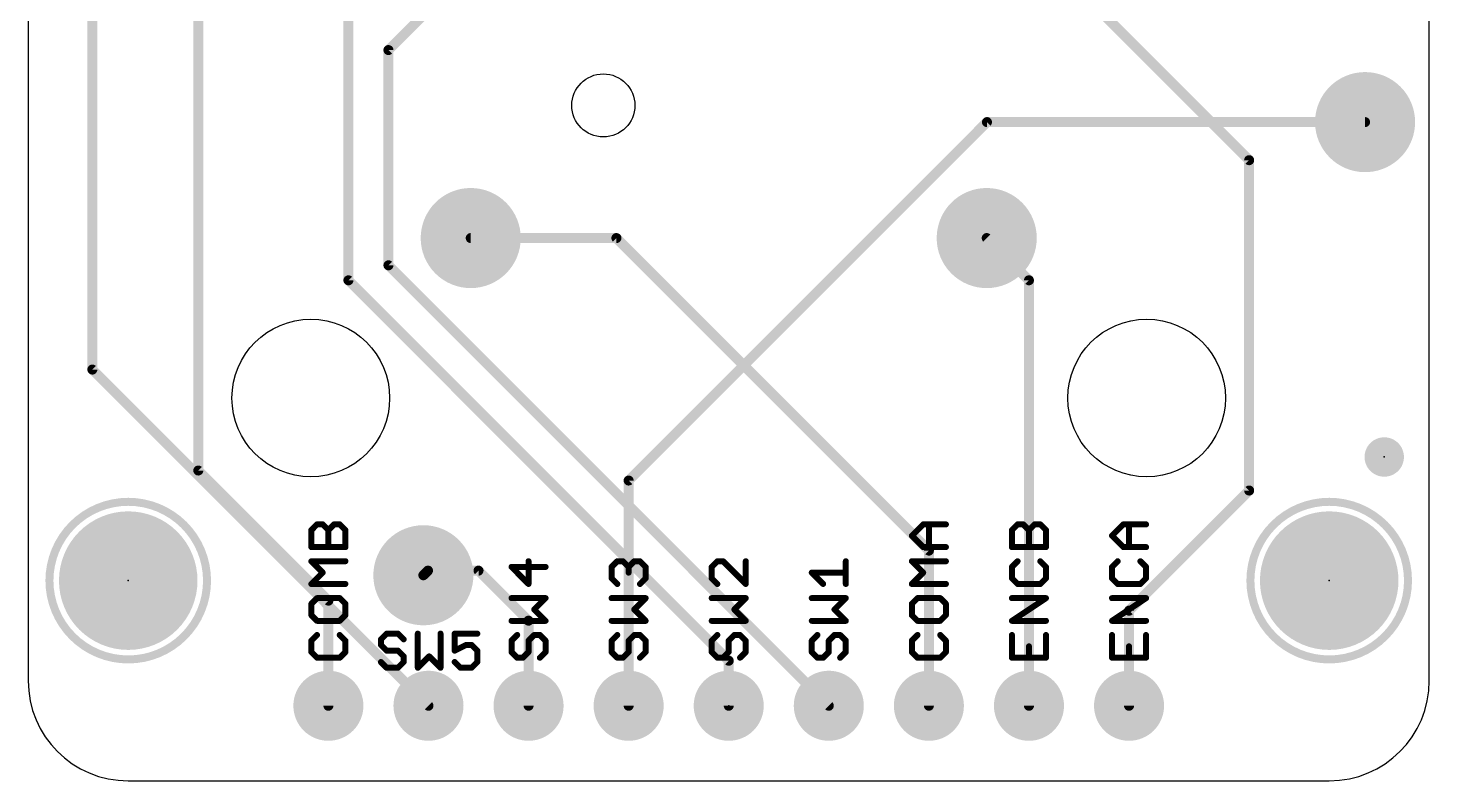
# Model space of a CAD drawing. Extents: x -17.9 to 17.9, y -20.3 to 17.9.
# Drawn here: x -17.78 to 17.95, y -20.32 to -1.22 of the extents above; entities that cross this region are included whole.
import ezdxf

# ---------------------------------------------------------------- set-up
doc = ezdxf.new("R2010")
doc.units = 0
for name, color, linetype in [('1', 12, 'CONTINUOUS'), ('16', 132, 'CONTINUOUS'), ('17', 110, 'CONTINUOUS'), ('20', 53, 'CONTINUOUS'), ('21', 40, 'CONTINUOUS'), ('23', 53, 'CONTINUOUS')]:
    doc.layers.add(name, color=color, linetype=linetype)

# ---------------------------------------------------------------- blocks, each defined once
blk = doc.blocks.new('PIE')
at = {"const_width": 0.5}
blk.add_lwpolyline([(0, -0.25, 1), (0, 0.25, 1), (0, -0.25)], format="xyb", dxfattribs=at)
blk = doc.blocks.new('ROUNDP')
at = {"const_width": 0.5}
blk.add_lwpolyline([(0, -0.25, 1), (0, 0.25, 1), (0, -0.25)], format="xyb", dxfattribs=at)

msp = doc.modelspace()

# ---------------------------------------------------------------- linework, layer by layer
at = {"layer": '1', "const_width": 0.254}
for points in [[(-16.1503, -9.8847), (-16.1503, 3.6062)], [(-2.54, -12.7), (6.5538, -3.6062)], [(6.5538, -3.6062), (16.1503, -3.6062)], [(-7.62, -18.415), (-16.1503, -9.8847)], [(-2.54, -18.415), (-2.54, -12.7)]]:
    msp.add_lwpolyline(points, dxfattribs=at)
at = {"layer": '1', "const_width": 0.127}
for points in [[(6.5538, -3.5427, 1), (6.5538, -3.6697)], [(6.5987, -3.6511, 1), (6.5089, -3.5613)], [(16.1503, -3.6697, 1), (16.1503, -3.5427)], [(-16.1054, -9.8398, 1), (-16.1952, -9.9296)], [(-16.2138, -9.8847, 1), (-16.0868, -9.8847)], [(-2.4765, -12.7, 1), (-2.6035, -12.7)], [(-2.5849, -12.6551, 1), (-2.4951, -12.7449)], [(-7.6649, -18.4599, 1), (-7.5751, -18.3701)], [(-2.6035, -18.415, 1), (-2.4765, -18.415)]]:
    msp.add_lwpolyline(points, format="xyb", dxfattribs=at)
at = {"layer": '16', "const_width": 0.254}
for points in [[(-9.652, -7.62), (-9.652, 2.0199)], [(13.208, -4.572), (6.5478, 2.0882)], [(-8.636, -1.778), (-5.7478, 1.1102)], [(-13.462, -12.446), (-13.462, 0.508)], [(-8.636, -7.239), (-8.636, -1.778)], [(13.208, -12.954), (13.208, -4.572)], [(-6.5478, -6.5478), (-2.8502, -6.5478)], [(-2.8502, -6.5478), (5.08, -14.478)], [(7.62, -7.62), (6.5478, -6.5478)], [(2.54, -18.415), (-8.636, -7.239)], [(0, -17.272), (-9.652, -7.62)], [(7.62, -18.415), (7.62, -7.62)], [(-10.16, -15.748), (-13.462, -12.446)], [(10.16, -16.002), (13.208, -12.954)], [(5.08, -14.478), (5.08, -18.415)], [(-7.6321, -14.986), (-7.7499, -15.1038)], [(-6.35, -14.986), (-7.6321, -14.986)], [(-5.08, -16.256), (-6.35, -14.986)], [(-10.16, -18.415), (-10.16, -15.748)], [(10.16, -18.415), (10.16, -16.002)], [(-5.08, -18.415), (-5.08, -16.256)], [(0, -18.415), (0, -17.272)]]:
    msp.add_lwpolyline(points, dxfattribs=at)
at = {"layer": '16', "const_width": 0.127}
for points in [[(-8.5725, -1.778, 1), (-8.6995, -1.778)], [(-8.6809, -1.7331, 1), (-8.5911, -1.8229)], [(13.2715, -4.572, 1), (13.1445, -4.572)], [(13.1631, -4.6169, 1), (13.2529, -4.5271)], [(-6.5478, -6.4843, 1), (-6.5478, -6.6113)], [(-2.8053, -6.5029, 1), (-2.8951, -6.5927)], [(-2.8502, -6.6113, 1), (-2.8502, -6.4843)], [(6.5927, -6.5029, 1), (6.5029, -6.5927)], [(-8.5911, -7.1941, 1), (-8.6809, -7.2839)], [(-9.6071, -7.5751, 1), (-9.6969, -7.6649)], [(-8.6995, -7.239, 1), (-8.5725, -7.239)], [(7.6835, -7.62, 1), (7.5565, -7.62)], [(-9.7155, -7.62, 1), (-9.5885, -7.62)], [(7.5751, -7.6649, 1), (7.6649, -7.5751)], [(-13.4171, -12.4011, 1), (-13.5069, -12.4909)], [(-13.5255, -12.446, 1), (-13.3985, -12.446)], [(13.2529, -12.9989, 1), (13.1631, -12.9091)], [(13.1445, -12.954, 1), (13.2715, -12.954)], [(5.1435, -14.478, 1), (5.0165, -14.478)], [(5.0351, -14.5229, 1), (5.1249, -14.4331)], [(-7.7948, -15.0589, 1), (-7.705, -15.1487)], [(-7.6321, -14.9225, 1), (-7.6321, -15.0495)], [(-7.5872, -15.0309, 1), (-7.677, -14.9411)], [(-6.3051, -14.9411, 1), (-6.3949, -15.0309)], [(-6.35, -15.0495, 1), (-6.35, -14.9225)], [(-10.0965, -15.748, 1), (-10.2235, -15.748)], [(-10.2049, -15.7929, 1), (-10.1151, -15.7031)], [(10.2235, -16.002, 1), (10.0965, -16.002)], [(10.1151, -15.9571, 1), (10.2049, -16.0469)], [(-5.0165, -16.256, 1), (-5.1435, -16.256)], [(-5.1249, -16.3009, 1), (-5.0351, -16.2111)], [(0.0635, -17.272, 1), (-0.0635, -17.272)], [(-0.0449, -17.3169, 1), (0.0449, -17.2271)], [(-10.2235, -18.415, 1), (-10.0965, -18.415)], [(-5.1435, -18.415, 1), (-5.0165, -18.415)], [(-0.0635, -18.415, 1), (0.0635, -18.415)], [(2.4951, -18.4599, 1), (2.5849, -18.3701)], [(5.0165, -18.415, 1), (5.1435, -18.415)], [(7.5565, -18.415, 1), (7.6835, -18.415)], [(10.0965, -18.415, 1), (10.2235, -18.415)]]:
    msp.add_lwpolyline(points, format="xyb", dxfattribs=at)
at = {"layer": '20'}
for p, q in [((-17.78, 15.24), (-17.78, -17.78)), ((17.78, -17.78), (17.78, 15.24)), ((-15.24, -20.32), (15.24, -20.32))]:
    msp.add_line(p, q, dxfattribs=at)
for centre, radius in [((-3.182, -3.182), 0.8), ((-10.6066, -10.6066), 2), ((10.6066, -10.6066), 2)]:
    msp.add_circle(centre, radius, dxfattribs=at)
for centre, start, end in [((-15.24, -17.78), 180, 270), ((15.24, -17.78), 270, 0)]:
    msp.add_arc(centre, 2.54, start, end, dxfattribs=at)
at = {"layer": '21'}
for points, const_width in [([(-15.24, -17.24, 1), (-15.24, -13.24, 1), (-15.24, -17.24)], 0.2032), ([(15.24, -17.24, 1), (15.24, -13.24, 1), (15.24, -17.24)], 0.2032), ([(-10.6195, -13.9301, 1), (-10.5656, -13.984)], 0.0762), ([(-10.5544, -13.9571, 1), (-10.6306, -13.9571)], 0.0762), ([(-10.4485, -13.7749, 1), (-10.4485, -13.8511)], 0.0762), ([(-10.4215, -13.84, 1), (-10.4754, -13.7861)], 0.0762), ([(-10.2775, -13.7861, 1), (-10.3314, -13.84)], 0.0762), ([(-10.3044, -13.8511, 1), (-10.3044, -13.7749)], 0.0762), ([(-10.1223, -13.9571, 1), (-10.1985, -13.9571)], 0.0762), ([(-10.1873, -13.9301, 1), (-10.1334, -13.984)], 0.0762), ([(-10.1873, -13.984, 1), (-10.1334, -13.9301)], 0.0762), ([(-10.0163, -13.7749, 1), (-10.0163, -13.8511)], 0.0762), ([(-9.9894, -13.84, 1), (-10.0433, -13.7861)], 0.0762), ([(-9.8453, -13.7861, 1), (-9.8992, -13.84)], 0.0762), ([(-9.8723, -13.8511, 1), (-9.8723, -13.7749)], 0.0762), ([(-9.6901, -13.9571, 1), (-9.7663, -13.9571)], 0.0762), ([(-9.7551, -13.984, 1), (-9.7013, -13.9301)], 0.0762), ([(4.9356, -13.7749, 1), (4.9356, -13.8511)], 0.0762), ([(4.9625, -13.84, 1), (4.9086, -13.7861)], 0.0762), ([(5.1177, -13.813, 1), (5.0415, -13.813)], 0.0762), ([(5.5118, -13.8511, 1), (5.5118, -13.7749)], 0.0762), ([(7.1605, -13.9301, 1), (7.2144, -13.984)], 0.0762), ([(7.2256, -13.9571, 1), (7.1494, -13.9571)], 0.0762), ([(7.3315, -13.7749, 1), (7.3315, -13.8511)], 0.0762), ([(7.3585, -13.84, 1), (7.3046, -13.7861)], 0.0762), ([(7.5025, -13.7861, 1), (7.4486, -13.84)], 0.0762), ([(7.4756, -13.8511, 1), (7.4756, -13.7749)], 0.0762), ([(7.6577, -13.9571, 1), (7.5815, -13.9571)], 0.0762), ([(7.5927, -13.9301, 1), (7.6466, -13.984)], 0.0762), ([(7.5927, -13.984, 1), (7.6466, -13.9301)], 0.0762), ([(7.7637, -13.7749, 1), (7.7637, -13.8511)], 0.0762), ([(7.7906, -13.84, 1), (7.7367, -13.7861)], 0.0762), ([(7.9347, -13.7861, 1), (7.8808, -13.84)], 0.0762), ([(7.9077, -13.8511, 1), (7.9077, -13.7749)], 0.0762), ([(8.0899, -13.9571, 1), (8.0137, -13.9571)], 0.0762), ([(8.0249, -13.984, 1), (8.0787, -13.9301)], 0.0762), ([(10.0156, -13.7749, 1), (10.0156, -13.8511)], 0.0762), ([(10.0425, -13.84, 1), (9.9886, -13.7861)], 0.0762), ([(10.1977, -13.813, 1), (10.1215, -13.813)], 0.0762), ([(10.5918, -13.8511, 1), (10.5918, -13.7749)], 0.0762), ([(4.6744, -14.0742, 1), (4.6205, -14.1281)], 0.0762), ([(4.6205, -14.0742, 1), (4.6744, -14.1281)], 0.0762), ([(9.7544, -14.0742, 1), (9.7005, -14.1281)], 0.0762), ([(9.7005, -14.0742, 1), (9.7544, -14.1281)], 0.0762), ([(-10.5925, -14.3511, 1), (-10.5925, -14.4273)], 0.0762), ([(-10.6306, -14.3892, 1), (-10.5544, -14.3892)], 0.0762), ([(-10.1985, -14.3892, 1), (-10.1223, -14.3892)], 0.0762), ([(-9.7663, -14.3892, 1), (-9.6901, -14.3892)], 0.0762), ([(-9.7282, -14.4273, 1), (-9.7282, -14.3511)], 0.0762), ([(4.9356, -14.3511, 1), (4.9356, -14.4273)], 0.0762), ([(4.9086, -14.4162, 1), (4.9625, -14.3623)], 0.0762), ([(5.0415, -14.3892, 1), (5.1177, -14.3892)], 0.0762), ([(5.5118, -14.4273, 1), (5.5118, -14.3511)], 0.0762), ([(7.1875, -14.3511, 1), (7.1875, -14.4273)], 0.0762), ([(7.1494, -14.3892, 1), (7.2256, -14.3892)], 0.0762), ([(7.5815, -14.3892, 1), (7.6577, -14.3892)], 0.0762), ([(8.0137, -14.3892, 1), (8.0899, -14.3892)], 0.0762), ([(8.0518, -14.4273, 1), (8.0518, -14.3511)], 0.0762), ([(10.0156, -14.3511, 1), (10.0156, -14.4273)], 0.0762), ([(9.9886, -14.4162, 1), (10.0425, -14.3623)], 0.0762), ([(10.1215, -14.3892, 1), (10.1977, -14.3892)], 0.0762), ([(10.5918, -14.4273, 1), (10.5918, -14.3511)], 0.0762), ([(-10.5656, -14.7216, 1), (-10.6195, -14.7755)], 0.0762), ([(-10.5925, -14.7104, 1), (-10.5925, -14.7866)], 0.0762), ([(-10.2775, -15.0636, 1), (-10.3314, -15.0097)], 0.0762), ([(-10.3314, -15.0636, 1), (-10.2775, -15.0097)], 0.0762), ([(-9.7282, -14.7866, 1), (-9.7282, -14.7104)], 0.0762), ([(-5.5125, -14.8545, 1), (-5.5125, -14.9307)], 0.0762), ([(-5.4856, -14.8657, 1), (-5.5395, -14.9195)], 0.0762), ([(-5.0423, -14.7485, 1), (-5.1185, -14.7485)], 0.0762), ([(-4.6482, -14.9307, 1), (-4.6482, -14.8545)], 0.0762), ([(-2.9344, -14.8926, 1), (-3.0106, -14.8926)], 0.0762), ([(-2.9995, -14.8657, 1), (-2.9456, -14.9195)], 0.0762), ([(-2.8285, -14.7104, 1), (-2.8285, -14.7866)], 0.0762), ([(-2.8015, -14.7755, 1), (-2.8554, -14.7216)], 0.0762), ([(-2.6575, -14.7216, 1), (-2.7114, -14.7755)], 0.0762), ([(-2.6844, -14.7866, 1), (-2.6844, -14.7104)], 0.0762), ([(-2.5023, -14.8926, 1), (-2.5785, -14.8926)], 0.0762), ([(-2.5785, -15.0366, 1), (-2.5023, -15.0366)], 0.0762), ([(-2.5673, -14.8657, 1), (-2.5134, -14.9195)], 0.0762), ([(-2.5673, -14.9195, 1), (-2.5134, -14.8657)], 0.0762), ([(-2.3963, -14.7104, 1), (-2.3963, -14.7866)], 0.0762), ([(-2.3694, -14.7755, 1), (-2.4233, -14.7216)], 0.0762), ([(-2.2253, -14.7216, 1), (-2.2792, -14.7755)], 0.0762), ([(-2.2523, -14.7866, 1), (-2.2523, -14.7104)], 0.0762), ([(-2.0701, -14.8926, 1), (-2.1463, -14.8926)], 0.0762), ([(-2.1351, -14.9195, 1), (-2.0813, -14.8657)], 0.0762), ([(-0.3944, -14.8926, 1), (-0.4706, -14.8926)], 0.0762), ([(-0.4595, -14.8657, 1), (-0.4056, -14.9195)], 0.0762), ([(-0.2885, -14.7104, 1), (-0.2885, -14.7866)], 0.0762), ([(-0.2615, -14.7755, 1), (-0.3154, -14.7216)], 0.0762), ([(-0.1175, -14.7216, 1), (-0.1714, -14.7755)], 0.0762), ([(-0.1444, -14.7866, 1), (-0.1444, -14.7104)], 0.0762), ([(0.4699, -14.7485, 1), (0.3937, -14.7485)], 0.0762), ([(2.1344, -15.0097, 1), (2.0805, -15.0636)], 0.0762), ([(2.1075, -14.9985, 1), (2.1075, -15.0747)], 0.0762), ([(3.0099, -14.7485, 1), (2.9337, -14.7485)], 0.0762), ([(2.9718, -15.0747, 1), (2.9718, -14.9985)], 0.0762), ([(4.6744, -14.7216, 1), (4.6205, -14.7755)], 0.0762), ([(4.6475, -14.7104, 1), (4.6475, -14.7866)], 0.0762), ([(4.9625, -15.0636, 1), (4.9086, -15.0097)], 0.0762), ([(4.9086, -15.0636, 1), (4.9625, -15.0097)], 0.0762), ([(5.5118, -14.7866, 1), (5.5118, -14.7104)], 0.0762), ([(7.2256, -14.8926, 1), (7.1494, -14.8926)], 0.0762), ([(7.1605, -14.8657, 1), (7.2144, -14.9195)], 0.0762), ([(7.3585, -14.7755, 1), (7.3046, -14.7216)], 0.0762), ([(7.9347, -14.7216, 1), (7.8808, -14.7755)], 0.0762), ([(8.0899, -14.8926, 1), (8.0137, -14.8926)], 0.0762), ([(8.0249, -14.9195, 1), (8.0787, -14.8657)], 0.0762), ([(9.7656, -14.8926, 1), (9.6894, -14.8926)], 0.0762), ([(9.7005, -14.8657, 1), (9.7544, -14.9195)], 0.0762), ([(9.8985, -14.7755, 1), (9.8446, -14.7216)], 0.0762), ([(10.4747, -14.7216, 1), (10.4208, -14.7755)], 0.0762), ([(10.6299, -14.8926, 1), (10.5537, -14.8926)], 0.0762), ([(10.5649, -14.9195, 1), (10.6187, -14.8657)], 0.0762), ([(-10.6195, -15.2978, 1), (-10.5656, -15.3517)], 0.0762), ([(-10.5925, -15.2867, 1), (-10.5925, -15.3629)], 0.0762), ([(-9.7282, -15.3629, 1), (-9.7282, -15.2867)], 0.0762), ([(-5.1185, -15.3248, 1), (-5.0423, -15.3248)], 0.0762), ([(-5.1073, -15.3517, 1), (-5.0534, -15.2978)], 0.0762), ([(-2.9456, -15.1538, 1), (-2.9995, -15.2076)], 0.0762), ([(-3.0106, -15.1807, 1), (-2.9344, -15.1807)], 0.0762), ([(-2.8554, -15.3517, 1), (-2.8015, -15.2978)], 0.0762), ([(-2.2792, -15.2978, 1), (-2.2253, -15.3517)], 0.0762), ([(-2.1463, -15.1807, 1), (-2.0701, -15.1807)], 0.0762), ([(-2.0813, -15.2076, 1), (-2.1351, -15.1538)], 0.0762), ([(-0.4056, -15.1538, 1), (-0.4595, -15.2076)], 0.0762), ([(-0.4706, -15.1807, 1), (-0.3944, -15.1807)], 0.0762), ([(-0.3154, -15.3517, 1), (-0.2615, -15.2978)], 0.0762), ([(0.3937, -15.3248, 1), (0.4699, -15.3248)], 0.0762), ([(0.4049, -15.3517, 1), (0.4587, -15.2978)], 0.0762), ([(2.3686, -15.3517, 1), (2.4225, -15.2978)], 0.0762), ([(2.9337, -15.3248, 1), (3.0099, -15.3248)], 0.0762), ([(4.6205, -15.2978, 1), (4.6744, -15.3517)], 0.0762), ([(4.6475, -15.2867, 1), (4.6475, -15.3629)], 0.0762), ([(5.5118, -15.3629, 1), (5.5118, -15.2867)], 0.0762), ([(7.2144, -15.1538, 1), (7.1605, -15.2076)], 0.0762), ([(7.1494, -15.1807, 1), (7.2256, -15.1807)], 0.0762), ([(7.3315, -15.2867, 1), (7.3315, -15.3629)], 0.0762), ([(7.3046, -15.3517, 1), (7.3585, -15.2978)], 0.0762), ([(7.8808, -15.2978, 1), (7.9347, -15.3517)], 0.0762), ([(7.9077, -15.3629, 1), (7.9077, -15.2867)], 0.0762), ([(8.0137, -15.1807, 1), (8.0899, -15.1807)], 0.0762), ([(8.0787, -15.2076, 1), (8.0249, -15.1538)], 0.0762), ([(9.7544, -15.1538, 1), (9.7005, -15.2076)], 0.0762), ([(9.6894, -15.1807, 1), (9.7656, -15.1807)], 0.0762), ([(9.8715, -15.2867, 1), (9.8715, -15.3629)], 0.0762), ([(9.8446, -15.3517, 1), (9.8985, -15.2978)], 0.0762), ([(10.4208, -15.2978, 1), (10.4747, -15.3517)], 0.0762), ([(10.4477, -15.3629, 1), (10.4477, -15.2867)], 0.0762), ([(10.5537, -15.1807, 1), (10.6299, -15.1807)], 0.0762), ([(10.6187, -15.2076, 1), (10.5649, -15.1538)], 0.0762), ([(-10.4485, -15.646, 1), (-10.4485, -15.7222)], 0.0762), ([(-10.4215, -15.711, 1), (-10.4754, -15.6571)], 0.0762), ([(-9.8453, -15.6571, 1), (-9.8992, -15.711)], 0.0762), ([(-9.8723, -15.7222, 1), (-9.8723, -15.646)], 0.0762), ([(-5.5125, -15.646, 1), (-5.5125, -15.7222)], 0.0762), ([(-4.6213, -15.711, 1), (-4.6751, -15.6571)], 0.0762), ([(-4.6482, -15.7222, 1), (-4.6482, -15.646)], 0.0762), ([(-2.9725, -15.646, 1), (-2.9725, -15.7222)], 0.0762), ([(-2.0813, -15.711, 1), (-2.1351, -15.6571)], 0.0762), ([(-2.1082, -15.7222, 1), (-2.1082, -15.646)], 0.0762), ([(-0.4325, -15.646, 1), (-0.4325, -15.7222)], 0.0762), ([(0.4587, -15.711, 1), (0.4049, -15.6571)], 0.0762), ([(0.4318, -15.7222, 1), (0.4318, -15.646)], 0.0762), ([(2.1075, -15.646, 1), (2.1075, -15.7222)], 0.0762), ([(2.9987, -15.711, 1), (2.9449, -15.6571)], 0.0762), ([(2.9718, -15.7222, 1), (2.9718, -15.646)], 0.0762), ([(4.7915, -15.646, 1), (4.7915, -15.7222)], 0.0762), ([(4.8185, -15.711, 1), (4.7646, -15.6571)], 0.0762), ([(5.3947, -15.6571, 1), (5.3408, -15.711)], 0.0762), ([(5.3677, -15.7222, 1), (5.3677, -15.646)], 0.0762), ([(7.1875, -15.646, 1), (7.1875, -15.7222)], 0.0762), ([(8.0729, -15.7158, 1), (8.0307, -15.6524)], 0.0762), ([(8.0518, -15.7222, 1), (8.0518, -15.646)], 0.0762), ([(9.7275, -15.646, 1), (9.7275, -15.7222)], 0.0762), ([(10.6129, -15.7158, 1), (10.5707, -15.6524)], 0.0762), ([(10.5918, -15.7222, 1), (10.5918, -15.646)], 0.0762), ([(-10.6195, -15.8012, 1), (-10.5656, -15.8551)], 0.0762), ([(-10.5656, -16.0893, 1), (-10.6195, -16.1432)], 0.0762), ([(-10.5544, -15.8281, 1), (-10.6306, -15.8281)], 0.0762), ([(-9.6901, -15.8281, 1), (-9.7663, -15.8281)], 0.0762), ([(-9.7551, -15.8551, 1), (-9.7013, -15.8012)], 0.0762), ([(-9.7013, -16.1432, 1), (-9.7551, -16.0893)], 0.0762), ([(-4.9094, -15.9452, 1), (-4.9633, -15.9991)], 0.0762), ([(-4.9633, -15.9452, 1), (-4.9094, -15.9991)], 0.0762), ([(-2.3694, -15.9452, 1), (-2.4233, -15.9991)], 0.0762), ([(-2.4233, -15.9452, 1), (-2.3694, -15.9991)], 0.0762), ([(0.1706, -15.9452, 1), (0.1167, -15.9991)], 0.0762), ([(0.1167, -15.9452, 1), (0.1706, -15.9991)], 0.0762), ([(2.7106, -15.9452, 1), (2.6567, -15.9991)], 0.0762), ([(2.6567, -15.9452, 1), (2.7106, -15.9991)], 0.0762), ([(4.6205, -15.8012, 1), (4.6744, -15.8551)], 0.0762), ([(4.6744, -16.0893, 1), (4.6205, -16.1432)], 0.0762), ([(4.6856, -15.8281, 1), (4.6094, -15.8281)], 0.0762), ([(5.5499, -15.8281, 1), (5.4737, -15.8281)], 0.0762), ([(5.4849, -15.8551, 1), (5.5387, -15.8012)], 0.0762), ([(5.5387, -16.1432, 1), (5.4849, -16.0893)], 0.0762), ([(-10.6306, -16.1162, 1), (-10.5544, -16.1162)], 0.0762), ([(-10.4485, -16.2222, 1), (-10.4485, -16.2984)], 0.0762), ([(-10.4754, -16.2872, 1), (-10.4215, -16.2333)], 0.0762), ([(-9.8992, -16.2333, 1), (-9.8453, -16.2872)], 0.0762), ([(-9.8723, -16.2984, 1), (-9.8723, -16.2222)], 0.0762), ([(-9.7663, -16.1162, 1), (-9.6901, -16.1162)], 0.0762), ([(-5.5125, -16.2222, 1), (-5.5125, -16.2984)], 0.0762), ([(-4.6751, -16.2872, 1), (-4.6213, -16.2333)], 0.0762), ([(-4.6482, -16.2984, 1), (-4.6482, -16.2222)], 0.0762), ([(-2.9725, -16.2222, 1), (-2.9725, -16.2984)], 0.0762), ([(-2.1351, -16.2872, 1), (-2.0813, -16.2333)], 0.0762), ([(-2.1082, -16.2984, 1), (-2.1082, -16.2222)], 0.0762), ([(-0.4325, -16.2222, 1), (-0.4325, -16.2984)], 0.0762), ([(0.4049, -16.2872, 1), (0.4587, -16.2333)], 0.0762), ([(0.4318, -16.2984, 1), (0.4318, -16.2222)], 0.0762), ([(2.1075, -16.2222, 1), (2.1075, -16.2984)], 0.0762), ([(2.9449, -16.2872, 1), (2.9987, -16.2333)], 0.0762), ([(2.9718, -16.2984, 1), (2.9718, -16.2222)], 0.0762), ([(4.6094, -16.1162, 1), (4.6856, -16.1162)], 0.0762), ([(4.7915, -16.2222, 1), (4.7915, -16.2984)], 0.0762), ([(4.7646, -16.2872, 1), (4.8185, -16.2333)], 0.0762), ([(5.3408, -16.2333, 1), (5.3947, -16.2872)], 0.0762), ([(5.3677, -16.2984, 1), (5.3677, -16.2222)], 0.0762), ([(5.4737, -16.1162, 1), (5.5499, -16.1162)], 0.0762), ([(7.1663, -16.2286, 1), (7.2086, -16.292)], 0.0762), ([(7.1875, -16.2222, 1), (7.1875, -16.2984)], 0.0762), ([(8.0518, -16.2984, 1), (8.0518, -16.2222)], 0.0762), ([(9.7063, -16.2286, 1), (9.7486, -16.292)], 0.0762), ([(9.7275, -16.2222, 1), (9.7275, -16.2984)], 0.0762), ([(10.5918, -16.2984, 1), (10.5918, -16.2222)], 0.0762), ([(-10.6195, -16.7367, 1), (-10.5656, -16.7906)], 0.0762), ([(-10.5544, -16.7636, 1), (-10.6306, -16.7636)], 0.0762), ([(-10.4215, -16.6465, 1), (-10.4754, -16.5926)], 0.0762), ([(-9.8453, -16.5926, 1), (-9.8992, -16.6465)], 0.0762), ([(-9.6901, -16.7636, 1), (-9.7663, -16.7636)], 0.0762), ([(-9.7551, -16.7906, 1), (-9.7013, -16.7367)], 0.0762), ([(-8.7883, -16.7295, 1), (-8.8645, -16.7295)], 0.0762), ([(-8.8533, -16.7026, 1), (-8.7994, -16.7565)], 0.0762), ([(-8.6823, -16.5474, 1), (-8.6823, -16.6236)], 0.0762), ([(-8.6554, -16.6124, 1), (-8.7092, -16.5585)], 0.0762), ([(-8.3672, -16.5585, 1), (-8.4211, -16.6124)], 0.0762), ([(-8.3942, -16.6236, 1), (-8.3942, -16.5474)], 0.0762), ([(-8.2771, -16.7565, 1), (-8.2232, -16.7026)], 0.0762), ([(-7.8527, -16.5855, 1), (-7.9289, -16.5855)], 0.0762), ([(-7.2765, -16.5855, 1), (-7.3527, -16.5855)], 0.0762), ([(-6.9553, -16.5474, 1), (-6.9553, -16.6236)], 0.0762), ([(-6.9172, -16.5855, 1), (-6.9934, -16.5855)], 0.0762), ([(-6.3791, -16.6236, 1), (-6.3791, -16.5474)], 0.0762), ([(-5.5395, -16.7367, 1), (-5.4856, -16.7906)], 0.0762), ([(-5.4744, -16.7636, 1), (-5.5506, -16.7636)], 0.0762), ([(-5.3415, -16.6465, 1), (-5.3954, -16.5926)], 0.0762), ([(-5.0423, -16.7636, 1), (-5.1185, -16.7636)], 0.0762), ([(-5.1073, -16.7367, 1), (-5.0534, -16.7906)], 0.0762), ([(-4.9363, -16.5815, 1), (-4.9363, -16.6577)], 0.0762), ([(-4.9094, -16.6465, 1), (-4.9633, -16.5926)], 0.0762), ([(-4.7653, -16.5926, 1), (-4.8192, -16.6465)], 0.0762), ([(-4.7923, -16.6577, 1), (-4.7923, -16.5815)], 0.0762), ([(-4.6101, -16.7636, 1), (-4.6863, -16.7636)], 0.0762), ([(-4.6751, -16.7906, 1), (-4.6213, -16.7367)], 0.0762), ([(-2.9995, -16.7367, 1), (-2.9456, -16.7906)], 0.0762), ([(-2.9344, -16.7636, 1), (-3.0106, -16.7636)], 0.0762), ([(-2.8015, -16.6465, 1), (-2.8554, -16.5926)], 0.0762), ([(-2.5023, -16.7636, 1), (-2.5785, -16.7636)], 0.0762), ([(-2.5673, -16.7367, 1), (-2.5134, -16.7906)], 0.0762), ([(-2.3963, -16.5815, 1), (-2.3963, -16.6577)], 0.0762), ([(-2.3694, -16.6465, 1), (-2.4233, -16.5926)], 0.0762), ([(-2.2253, -16.5926, 1), (-2.2792, -16.6465)], 0.0762), ([(-2.2523, -16.6577, 1), (-2.2523, -16.5815)], 0.0762), ([(-2.0701, -16.7636, 1), (-2.1463, -16.7636)], 0.0762), ([(-2.1351, -16.7906, 1), (-2.0813, -16.7367)], 0.0762), ([(-0.4595, -16.7367, 1), (-0.4056, -16.7906)], 0.0762), ([(-0.3944, -16.7636, 1), (-0.4706, -16.7636)], 0.0762), ([(-0.2615, -16.6465, 1), (-0.3154, -16.5926)], 0.0762), ([(0.0377, -16.7636, 1), (-0.0385, -16.7636)], 0.0762), ([(-0.0273, -16.7367, 1), (0.0266, -16.7906)], 0.0762), ([(0.1437, -16.5815, 1), (0.1437, -16.6577)], 0.0762), ([(0.1706, -16.6465, 1), (0.1167, -16.5926)], 0.0762), ([(0.3147, -16.5926, 1), (0.2608, -16.6465)], 0.0762), ([(0.2877, -16.6577, 1), (0.2877, -16.5815)], 0.0762), ([(0.4699, -16.7636, 1), (0.3937, -16.7636)], 0.0762), ([(0.4049, -16.7906, 1), (0.4587, -16.7367)], 0.0762), ([(2.0805, -16.7367, 1), (2.1344, -16.7906)], 0.0762), ([(2.1456, -16.7636, 1), (2.0694, -16.7636)], 0.0762), ([(2.2785, -16.6465, 1), (2.2246, -16.5926)], 0.0762), ([(2.5777, -16.7636, 1), (2.5015, -16.7636)], 0.0762), ([(2.5127, -16.7367, 1), (2.5666, -16.7906)], 0.0762), ([(2.6837, -16.5815, 1), (2.6837, -16.6577)], 0.0762), ([(2.7106, -16.6465, 1), (2.6567, -16.5926)], 0.0762), ([(2.8547, -16.5926, 1), (2.8008, -16.6465)], 0.0762), ([(2.8277, -16.6577, 1), (2.8277, -16.5815)], 0.0762), ([(3.0099, -16.7636, 1), (2.9337, -16.7636)], 0.0762), ([(2.9449, -16.7906, 1), (2.9987, -16.7367)], 0.0762), ([(4.6205, -16.7367, 1), (4.6744, -16.7906)], 0.0762), ([(4.6856, -16.7636, 1), (4.6094, -16.7636)], 0.0762), ([(4.8185, -16.6465, 1), (4.7646, -16.5926)], 0.0762), ([(5.3947, -16.5926, 1), (5.3408, -16.6465)], 0.0762), ([(5.5499, -16.7636, 1), (5.4737, -16.7636)], 0.0762), ([(5.4849, -16.7906, 1), (5.5387, -16.7367)], 0.0762), ([(7.2256, -16.6196, 1), (7.1494, -16.6196)], 0.0762), ([(8.0899, -16.6196, 1), (8.0137, -16.6196)], 0.0762), ([(9.7656, -16.6196, 1), (9.6894, -16.6196)], 0.0762), ([(10.6299, -16.6196, 1), (10.5537, -16.6196)], 0.0762), ([(-10.5656, -17.0248, 1), (-10.6195, -17.0787)], 0.0762), ([(-10.6306, -17.0517, 1), (-10.5544, -17.0517)], 0.0762), ([(-10.4485, -17.1577, 1), (-10.4485, -17.2339)], 0.0762), ([(-10.4754, -17.2227, 1), (-10.4215, -17.1689)], 0.0762), ([(-9.8992, -17.1689, 1), (-9.8453, -17.2227)], 0.0762), ([(-9.8723, -17.2339, 1), (-9.8723, -17.1577)], 0.0762), ([(-9.7663, -17.0517, 1), (-9.6901, -17.0517)], 0.0762), ([(-9.7013, -17.0787, 1), (-9.7551, -17.0248)], 0.0762), ([(-8.7994, -16.8466, 1), (-8.8533, -16.9005)], 0.0762), ([(-8.8645, -16.8736, 1), (-8.7883, -16.8736)], 0.0762), ([(-8.6823, -16.9795, 1), (-8.6823, -17.0557)], 0.0762), ([(-8.7092, -17.0446, 1), (-8.6554, -16.9907)], 0.0762), ([(-8.3672, -16.9907, 1), (-8.4211, -17.0446)], 0.0762), ([(-8.3942, -17.0557, 1), (-8.3942, -16.9795)], 0.0762), ([(-8.212, -17.1617, 1), (-8.2882, -17.1617)], 0.0762), ([(-8.2771, -17.1886, 1), (-8.2232, -17.1347)], 0.0762), ([(-7.5758, -17.1347, 1), (-7.6297, -17.1886)], 0.0762), ([(-7.5758, -17.1886, 1), (-7.6297, -17.1347)], 0.0762), ([(-6.9724, -16.9836, 1), (-6.9383, -17.0517)], 0.0762), ([(-6.9934, -17.0176, 1), (-6.9172, -17.0176)], 0.0762), ([(-6.6672, -16.8355, 1), (-6.6672, -16.9117)], 0.0762), ([(-6.6502, -16.9077, 1), (-6.6842, -16.8395)], 0.0762), ([(-6.4962, -16.8466, 1), (-6.5501, -16.9005)], 0.0762), ([(-6.5232, -16.9117, 1), (-6.5232, -16.8355)], 0.0762), ([(-6.341, -17.0176, 1), (-6.4172, -17.0176)], 0.0762), ([(-6.406, -17.0446, 1), (-6.3522, -16.9907)], 0.0762), ([(-5.4856, -17.0248, 1), (-5.5395, -17.0787)], 0.0762), ([(-5.5506, -17.0517, 1), (-5.4744, -17.0517)], 0.0762), ([(-5.3685, -17.1577, 1), (-5.3685, -17.2339)], 0.0762), ([(-5.3954, -17.2227, 1), (-5.3415, -17.1689)], 0.0762), ([(-5.2514, -17.1689, 1), (-5.1975, -17.2227)], 0.0762), ([(-5.2244, -17.2339, 1), (-5.2244, -17.1577)], 0.0762), ([(-5.1185, -17.0517, 1), (-5.0423, -17.0517)], 0.0762), ([(-5.0534, -17.0787, 1), (-5.1073, -17.0248)], 0.0762), ([(-4.8192, -17.1689, 1), (-4.7653, -17.2227)], 0.0762), ([(-4.6863, -17.0517, 1), (-4.6101, -17.0517)], 0.0762), ([(-4.6213, -17.0787, 1), (-4.6751, -17.0248)], 0.0762), ([(-2.9456, -17.0248, 1), (-2.9995, -17.0787)], 0.0762), ([(-3.0106, -17.0517, 1), (-2.9344, -17.0517)], 0.0762), ([(-2.8285, -17.1577, 1), (-2.8285, -17.2339)], 0.0762), ([(-2.8554, -17.2227, 1), (-2.8015, -17.1689)], 0.0762), ([(-2.7114, -17.1689, 1), (-2.6575, -17.2227)], 0.0762), ([(-2.6844, -17.2339, 1), (-2.6844, -17.1577)], 0.0762), ([(-2.5785, -17.0517, 1), (-2.5023, -17.0517)], 0.0762), ([(-2.5134, -17.0787, 1), (-2.5673, -17.0248)], 0.0762), ([(-2.2792, -17.1689, 1), (-2.2253, -17.2227)], 0.0762), ([(-2.1463, -17.0517, 1), (-2.0701, -17.0517)], 0.0762), ([(-2.0813, -17.0787, 1), (-2.1351, -17.0248)], 0.0762), ([(-0.4056, -17.0248, 1), (-0.4595, -17.0787)], 0.0762), ([(-0.4706, -17.0517, 1), (-0.3944, -17.0517)], 0.0762), ([(-0.2885, -17.1577, 1), (-0.2885, -17.2339)], 0.0762), ([(-0.3154, -17.2227, 1), (-0.2615, -17.1689)], 0.0762), ([(-0.1714, -17.1689, 1), (-0.1175, -17.2227)], 0.0762), ([(-0.1444, -17.2339, 1), (-0.1444, -17.1577)], 0.0762), ([(-0.0385, -17.0517, 1), (0.0377, -17.0517)], 0.0762), ([(0.0266, -17.0787, 1), (-0.0273, -17.0248)], 0.0762), ([(0.2608, -17.1689, 1), (0.3147, -17.2227)], 0.0762), ([(0.3937, -17.0517, 1), (0.4699, -17.0517)], 0.0762), ([(0.4587, -17.0787, 1), (0.4049, -17.0248)], 0.0762), ([(2.1344, -17.0248, 1), (2.0805, -17.0787)], 0.0762), ([(2.0694, -17.0517, 1), (2.1456, -17.0517)], 0.0762), ([(2.2515, -17.1577, 1), (2.2515, -17.2339)], 0.0762), ([(2.2246, -17.2227, 1), (2.2785, -17.1689)], 0.0762), ([(2.3686, -17.1689, 1), (2.4225, -17.2227)], 0.0762), ([(2.3956, -17.2339, 1), (2.3956, -17.1577)], 0.0762), ([(2.5015, -17.0517, 1), (2.5777, -17.0517)], 0.0762), ([(2.5666, -17.0787, 1), (2.5127, -17.0248)], 0.0762), ([(2.8008, -17.1689, 1), (2.8547, -17.2227)], 0.0762), ([(2.9337, -17.0517, 1), (3.0099, -17.0517)], 0.0762), ([(2.9987, -17.0787, 1), (2.9449, -17.0248)], 0.0762), ([(4.6744, -17.0248, 1), (4.6205, -17.0787)], 0.0762), ([(4.6094, -17.0517, 1), (4.6856, -17.0517)], 0.0762), ([(4.7915, -17.1577, 1), (4.7915, -17.2339)], 0.0762), ([(4.7646, -17.2227, 1), (4.8185, -17.1689)], 0.0762), ([(5.3408, -17.1689, 1), (5.3947, -17.2227)], 0.0762), ([(5.3677, -17.2339, 1), (5.3677, -17.1577)], 0.0762), ([(5.4737, -17.0517, 1), (5.5499, -17.0517)], 0.0762), ([(5.5387, -17.0787, 1), (5.4849, -17.0248)], 0.0762), ([(7.1875, -17.1577, 1), (7.1875, -17.2339)], 0.0762), ([(7.6577, -16.9077, 1), (7.5815, -16.9077)], 0.0762), ([(8.0518, -17.2339, 1), (8.0518, -17.1577)], 0.0762), ([(9.7275, -17.1577, 1), (9.7275, -17.2339)], 0.0762), ([(10.1977, -16.9077, 1), (10.1215, -16.9077)], 0.0762), ([(10.5918, -17.2339, 1), (10.5918, -17.1577)], 0.0762), ([(-8.7994, -17.2788, 1), (-8.8533, -17.3327)], 0.0762), ([(-8.6823, -17.4117, 1), (-8.6823, -17.4879)], 0.0762), ([(-8.7092, -17.4767, 1), (-8.6554, -17.4229)], 0.0762), ([(-8.4211, -17.4229, 1), (-8.3672, -17.4767)], 0.0762), ([(-8.3942, -17.4879, 1), (-8.3942, -17.4117)], 0.0762), ([(-8.2882, -17.3057, 1), (-8.212, -17.3057)], 0.0762), ([(-8.2232, -17.3327, 1), (-8.2771, -17.2788)], 0.0762), ([(-7.9178, -17.4229, 1), (-7.8639, -17.4767)], 0.0762), ([(-7.9289, -17.4498, 1), (-7.8527, -17.4498)], 0.0762), ([(-7.3527, -17.4498, 1), (-7.2765, -17.4498)], 0.0762), ([(-7.3416, -17.4767, 1), (-7.2877, -17.4229)], 0.0762), ([(-6.9284, -17.2788, 1), (-6.9823, -17.3327)], 0.0762), ([(-6.8113, -17.4117, 1), (-6.8113, -17.4879)], 0.0762), ([(-6.8382, -17.4767, 1), (-6.7843, -17.4229)], 0.0762), ([(-6.5501, -17.4229, 1), (-6.4962, -17.4767)], 0.0762), ([(-6.5232, -17.4879, 1), (-6.5232, -17.4117)], 0.0762), ([(-6.4172, -17.3057, 1), (-6.341, -17.3057)], 0.0762), ([(-6.3522, -17.3327, 1), (-6.406, -17.2788)], 0.0762), ([(7.1494, -17.1958, 1), (7.2256, -17.1958)], 0.0762), ([(7.5815, -17.1958, 1), (7.6577, -17.1958)], 0.0762), ([(8.0137, -17.1958, 1), (8.0899, -17.1958)], 0.0762), ([(9.6894, -17.1958, 1), (9.7656, -17.1958)], 0.0762), ([(10.1215, -17.1958, 1), (10.1977, -17.1958)], 0.0762), ([(10.5537, -17.1958, 1), (10.6299, -17.1958)], 0.0762)]:
    msp.add_lwpolyline(points, format="xyb", dxfattribs=dict(at, const_width=const_width))
at = {"layer": '21', "const_width": 0.1524}
for points in [[(-10.5925, -13.9571), (-10.4485, -13.813)], [(-10.5925, -14.3892), (-10.5925, -13.9571)], [(-10.4485, -13.813), (-10.3044, -13.813)], [(-10.3044, -13.813), (-10.1604, -13.9571)], [(-10.1604, -13.9571), (-10.0163, -13.813)], [(-10.1604, -14.3892), (-10.1604, -13.9571)], [(-10.0163, -13.813), (-9.8723, -13.813)], [(-9.8723, -13.813), (-9.7282, -13.9571)], [(-9.7282, -13.9571), (-9.7282, -14.3892)], [(4.6475, -14.1011), (4.9356, -13.813)], [(4.9356, -13.813), (5.5118, -13.813)], [(5.0796, -14.3892), (5.0796, -13.813)], [(7.1875, -13.9571), (7.3315, -13.813)], [(7.1875, -14.3892), (7.1875, -13.9571)], [(7.3315, -13.813), (7.4756, -13.813)], [(7.4756, -13.813), (7.6196, -13.9571)], [(7.6196, -13.9571), (7.7637, -13.813)], [(7.6196, -14.3892), (7.6196, -13.9571)], [(7.7637, -13.813), (7.9077, -13.813)], [(7.9077, -13.813), (8.0518, -13.9571)], [(8.0518, -13.9571), (8.0518, -14.3892)], [(9.7275, -14.1011), (10.0156, -13.813)], [(10.0156, -13.813), (10.5918, -13.813)], [(10.1596, -14.3892), (10.1596, -13.813)], [(4.9356, -14.3892), (4.6475, -14.1011)], [(10.0156, -14.3892), (9.7275, -14.1011)], [(-9.7282, -14.3892), (-10.5925, -14.3892)], [(5.5118, -14.3892), (4.9356, -14.3892)], [(8.0518, -14.3892), (7.1875, -14.3892)], [(10.5918, -14.3892), (10.0156, -14.3892)], [(-10.3044, -15.0366), (-10.5925, -14.7485)], [(-10.5925, -14.7485), (-9.7282, -14.7485)], [(-10.5925, -15.3248), (-10.3044, -15.0366)], [(-4.6482, -14.8926), (-5.5125, -14.8926)], [(-5.5125, -14.8926), (-5.0804, -15.3248)], [(-5.0804, -15.3248), (-5.0804, -14.7485)], [(-2.9725, -14.8926), (-2.8285, -14.7485)], [(-2.9725, -15.1807), (-2.9725, -14.8926)], [(-2.8285, -14.7485), (-2.6844, -14.7485)], [(-2.6844, -14.7485), (-2.5404, -14.8926)], [(-2.5404, -14.8926), (-2.3963, -14.7485)], [(-2.5404, -14.8926), (-2.5404, -15.0366)], [(-2.3963, -14.7485), (-2.2523, -14.7485)], [(-2.2523, -14.7485), (-2.1082, -14.8926)], [(-2.1082, -14.8926), (-2.1082, -15.1807)], [(-0.2885, -14.7485), (-0.4325, -14.8926)], [(-0.4325, -14.8926), (-0.4325, -15.1807)], [(-0.1444, -14.7485), (-0.2885, -14.7485)], [(0.4318, -15.3248), (-0.1444, -14.7485)], [(0.4318, -14.7485), (0.4318, -15.3248)], [(2.3956, -15.3248), (2.1075, -15.0366)], [(2.1075, -15.0366), (2.9718, -15.0366)], [(2.9718, -15.3248), (2.9718, -14.7485)], [(4.9356, -15.0366), (4.6475, -14.7485)], [(4.6475, -14.7485), (5.5118, -14.7485)], [(4.6475, -15.3248), (4.9356, -15.0366)], [(7.3315, -14.7485), (7.1875, -14.8926)], [(7.1875, -14.8926), (7.1875, -15.1807)], [(8.0518, -14.8926), (7.9077, -14.7485)], [(8.0518, -15.1807), (8.0518, -14.8926)], [(9.8715, -14.7485), (9.7275, -14.8926)], [(9.7275, -14.8926), (9.7275, -15.1807)], [(10.5918, -14.8926), (10.4477, -14.7485)], [(10.5918, -15.1807), (10.5918, -14.8926)], [(-9.7282, -15.3248), (-10.5925, -15.3248)], [(-2.8285, -15.3248), (-2.9725, -15.1807)], [(-2.1082, -15.1807), (-2.2523, -15.3248)], [(-0.4325, -15.1807), (-0.2885, -15.3248)], [(5.5118, -15.3248), (4.6475, -15.3248)], [(7.1875, -15.1807), (7.3315, -15.3248)], [(7.3315, -15.3248), (7.9077, -15.3248)], [(7.9077, -15.3248), (8.0518, -15.1807)], [(9.7275, -15.1807), (9.8715, -15.3248)], [(9.8715, -15.3248), (10.4477, -15.3248)], [(10.4477, -15.3248), (10.5918, -15.1807)], [(-10.4485, -15.6841), (-10.5925, -15.8281)], [(-9.8723, -15.6841), (-10.4485, -15.6841)], [(-9.7282, -15.8281), (-9.8723, -15.6841)], [(-4.6482, -15.6841), (-5.5125, -15.6841)], [(-4.9363, -15.9722), (-4.6482, -15.6841)], [(-2.1082, -15.6841), (-2.9725, -15.6841)], [(-2.3963, -15.9722), (-2.1082, -15.6841)], [(0.4318, -15.6841), (-0.4325, -15.6841)], [(0.1437, -15.9722), (0.4318, -15.6841)], [(2.9718, -15.6841), (2.1075, -15.6841)], [(2.6837, -15.9722), (2.9718, -15.6841)], [(4.7915, -15.6841), (4.6475, -15.8281)], [(5.3677, -15.6841), (4.7915, -15.6841)], [(5.5118, -15.8281), (5.3677, -15.6841)], [(7.1875, -16.2603), (8.0518, -15.6841)], [(8.0518, -15.6841), (7.1875, -15.6841)], [(9.7275, -16.2603), (10.5918, -15.6841)], [(10.5918, -15.6841), (9.7275, -15.6841)], [(-10.5925, -15.8281), (-10.5925, -16.1162)], [(-10.5925, -16.1162), (-10.4485, -16.2603)], [(-9.8723, -16.2603), (-9.7282, -16.1162)], [(-9.7282, -16.1162), (-9.7282, -15.8281)], [(-4.6482, -16.2603), (-4.9363, -15.9722)], [(-2.1082, -16.2603), (-2.3963, -15.9722)], [(0.4318, -16.2603), (0.1437, -15.9722)], [(2.9718, -16.2603), (2.6837, -15.9722)], [(4.6475, -15.8281), (4.6475, -16.1162)], [(4.6475, -16.1162), (4.7915, -16.2603)], [(5.3677, -16.2603), (5.5118, -16.1162)], [(5.5118, -16.1162), (5.5118, -15.8281)], [(-10.4485, -16.2603), (-9.8723, -16.2603)], [(-5.5125, -16.2603), (-4.6482, -16.2603)], [(-2.9725, -16.2603), (-2.1082, -16.2603)], [(-0.4325, -16.2603), (0.4318, -16.2603)], [(2.1075, -16.2603), (2.9718, -16.2603)], [(4.7915, -16.2603), (5.3677, -16.2603)], [(8.0518, -16.2603), (7.1875, -16.2603)], [(10.5918, -16.2603), (9.7275, -16.2603)], [(-10.4485, -16.6196), (-10.5925, -16.7636)], [(-10.5925, -16.7636), (-10.5925, -17.0517)], [(-9.7282, -16.7636), (-9.8723, -16.6196)], [(-9.7282, -17.0517), (-9.7282, -16.7636)], [(-8.6823, -16.5855), (-8.8264, -16.7295)], [(-8.8264, -16.7295), (-8.8264, -16.8736)], [(-8.3942, -16.5855), (-8.6823, -16.5855)], [(-8.2501, -16.7295), (-8.3942, -16.5855)], [(-7.8908, -16.5855), (-7.8908, -17.4498)], [(-7.3146, -17.4498), (-7.3146, -16.5855)], [(-6.3791, -16.5855), (-6.9553, -16.5855)], [(-6.9553, -16.5855), (-6.9553, -17.0176)], [(-5.3685, -16.6196), (-5.5125, -16.7636)], [(-5.5125, -16.7636), (-5.5125, -17.0517)], [(-5.0804, -16.7636), (-4.9363, -16.6196)], [(-5.0804, -17.0517), (-5.0804, -16.7636)], [(-4.9363, -16.6196), (-4.7923, -16.6196)], [(-4.7923, -16.6196), (-4.6482, -16.7636)], [(-4.6482, -16.7636), (-4.6482, -17.0517)], [(-2.8285, -16.6196), (-2.9725, -16.7636)], [(-2.9725, -16.7636), (-2.9725, -17.0517)], [(-2.5404, -16.7636), (-2.3963, -16.6196)], [(-2.5404, -17.0517), (-2.5404, -16.7636)], [(-2.3963, -16.6196), (-2.2523, -16.6196)], [(-2.2523, -16.6196), (-2.1082, -16.7636)], [(-2.1082, -16.7636), (-2.1082, -17.0517)], [(-0.2885, -16.6196), (-0.4325, -16.7636)], [(-0.4325, -16.7636), (-0.4325, -17.0517)], [(-0.0004, -16.7636), (0.1437, -16.6196)], [(-0.0004, -17.0517), (-0.0004, -16.7636)], [(0.1437, -16.6196), (0.2877, -16.6196)], [(0.2877, -16.6196), (0.4318, -16.7636)], [(0.4318, -16.7636), (0.4318, -17.0517)], [(2.2515, -16.6196), (2.1075, -16.7636)], [(2.1075, -16.7636), (2.1075, -17.0517)], [(2.5396, -16.7636), (2.6837, -16.6196)], [(2.5396, -17.0517), (2.5396, -16.7636)], [(2.6837, -16.6196), (2.8277, -16.6196)], [(2.8277, -16.6196), (2.9718, -16.7636)], [(2.9718, -16.7636), (2.9718, -17.0517)], [(4.7915, -16.6196), (4.6475, -16.7636)], [(4.6475, -16.7636), (4.6475, -17.0517)], [(5.5118, -16.7636), (5.3677, -16.6196)], [(5.5118, -17.0517), (5.5118, -16.7636)], [(7.1875, -16.6196), (7.1875, -17.1958)], [(8.0518, -17.1958), (8.0518, -16.6196)], [(9.7275, -16.6196), (9.7275, -17.1958)], [(10.5918, -17.1958), (10.5918, -16.6196)], [(-10.5925, -17.0517), (-10.4485, -17.1958)], [(-10.4485, -17.1958), (-9.8723, -17.1958)], [(-9.8723, -17.1958), (-9.7282, -17.0517)], [(-8.8264, -16.8736), (-8.6823, -17.0176)], [(-8.6823, -17.0176), (-8.3942, -17.0176)], [(-8.3942, -17.0176), (-8.2501, -17.1617)], [(-8.2501, -17.1617), (-8.2501, -17.3057)], [(-7.8908, -17.4498), (-7.6027, -17.1617)], [(-7.6027, -17.1617), (-7.3146, -17.4498)], [(-6.9553, -17.0176), (-6.6672, -16.8736)], [(-6.6672, -16.8736), (-6.5232, -16.8736)], [(-6.5232, -16.8736), (-6.3791, -17.0176)], [(-6.3791, -17.0176), (-6.3791, -17.3057)], [(-5.5125, -17.0517), (-5.3685, -17.1958)], [(-5.3685, -17.1958), (-5.2244, -17.1958)], [(-5.2244, -17.1958), (-5.0804, -17.0517)], [(-4.6482, -17.0517), (-4.7923, -17.1958)], [(-2.9725, -17.0517), (-2.8285, -17.1958)], [(-2.8285, -17.1958), (-2.6844, -17.1958)], [(-2.6844, -17.1958), (-2.5404, -17.0517)], [(-2.1082, -17.0517), (-2.2523, -17.1958)], [(-0.4325, -17.0517), (-0.2885, -17.1958)], [(-0.2885, -17.1958), (-0.1444, -17.1958)], [(-0.1444, -17.1958), (-0.0004, -17.0517)], [(0.4318, -17.0517), (0.2877, -17.1958)], [(2.1075, -17.0517), (2.2515, -17.1958)], [(2.2515, -17.1958), (2.3956, -17.1958)], [(2.3956, -17.1958), (2.5396, -17.0517)], [(2.9718, -17.0517), (2.8277, -17.1958)], [(4.6475, -17.0517), (4.7915, -17.1958)], [(4.7915, -17.1958), (5.3677, -17.1958)], [(5.3677, -17.1958), (5.5118, -17.0517)], [(7.1875, -17.1958), (8.0518, -17.1958)], [(7.6196, -17.1958), (7.6196, -16.9077)], [(9.7275, -17.1958), (10.5918, -17.1958)], [(10.1596, -17.1958), (10.1596, -16.9077)], [(-8.6823, -17.4498), (-8.8264, -17.3057)], [(-8.3942, -17.4498), (-8.6823, -17.4498)], [(-8.2501, -17.3057), (-8.3942, -17.4498)], [(-6.8113, -17.4498), (-6.9553, -17.3057)], [(-6.5232, -17.4498), (-6.8113, -17.4498)], [(-6.3791, -17.3057), (-6.5232, -17.4498)]]:
    msp.add_lwpolyline(points, dxfattribs=at)
at = {"layer": '23'}
for p in [(16.637, -12.1031), (-15.24, -15.24), (15.24, -15.24), (0, -18.415)]:
    msp.add_point(p, dxfattribs=at)

# ---------------------------------------------------------------- block references
at = {"layer": '1'}
msp.add_blockref('PIE', (16.637, -12.1031), dxfattribs=at)
at = {"layer": '17'}
for p, xscale, yscale, rotation in [((16.1503, -3.6062), 2.54, 2.54, 315), ((16.1503, -3.6062), 2.54, 2.54, 315), ((-6.5478, -6.5478), 2.54, 2.54, 315), ((-6.5478, -6.5478), 2.54, 2.54, 315), ((6.5478, -6.5478), 2.54, 2.54, 315), ((6.5478, -6.5478), 2.54, 2.54, 315), ((-15.24, -15.24), 3.516, 3.516, 180), ((-15.24, -15.24), 3.516, 3.516, 180), ((-7.7499, -15.1038), 2.54, 2.54, 315), ((-7.7499, -15.1038), 2.54, 2.54, 315), ((15.24, -15.24), 3.516, 3.516, 180), ((15.24, -15.24), 3.516, 3.516, 180), ((-10.16, -18.415), 1.778, 1.778, 270), ((-10.16, -18.415), 1.778, 1.778, 270), ((-7.62, -18.415), 1.778, 1.778, 270), ((-7.62, -18.415), 1.778, 1.778, 270), ((-5.08, -18.415), 1.778, 1.778, 270), ((-5.08, -18.415), 1.778, 1.778, 270), ((-2.54, -18.415), 1.778, 1.778, 270), ((-2.54, -18.415), 1.778, 1.778, 270), ((0, -18.415), 1.778, 1.778, 270), ((0, -18.415), 1.778, 1.778, 270), ((2.54, -18.415), 1.778, 1.778, 270), ((2.54, -18.415), 1.778, 1.778, 270), ((5.08, -18.415), 1.778, 1.778, 270), ((5.08, -18.415), 1.778, 1.778, 270), ((7.62, -18.415), 1.778, 1.778, 270), ((7.62, -18.415), 1.778, 1.778, 270), ((10.16, -18.415), 1.778, 1.778, 270), ((10.16, -18.415), 1.778, 1.778, 270)]:
    msp.add_blockref('ROUNDP', p, dxfattribs=dict(at, xscale=xscale, yscale=yscale, rotation=rotation))

doc.saveas('drawing.dxf')
